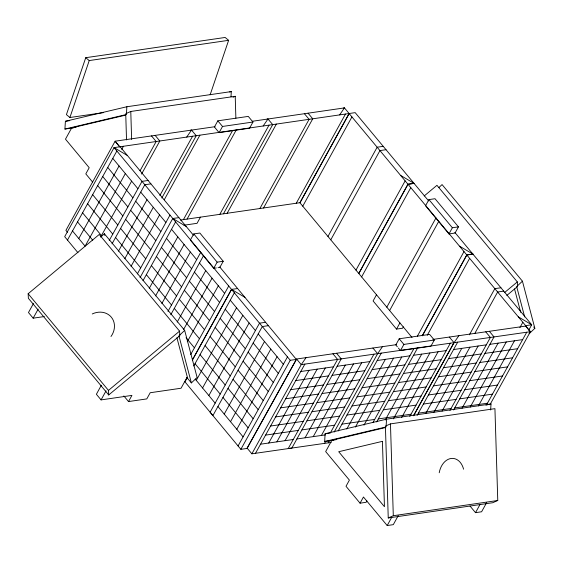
<?xml version="1.0" encoding="UTF-8"?>
<svg xmlns="http://www.w3.org/2000/svg" width="563" height="563" viewBox="0 0 563 563"><rect width="100%" height="100%" fill="white"/><g stroke="black" fill="none" stroke-linecap="round" stroke-linejoin="round"><path stroke-width="0.84" d="M73.633 127.78L64.928 129.047L65.392 121.277L126.865 106.745L231.302 91.586L230.992 96.766M126.865 106.745L126.401 114.514L64.928 129.047M333.289 440.266L324.654 441.526L325.111 433.756L386.535 419.175L491.013 403.938L490.655 409.984M386.535 419.175L386.084 426.944L324.654 441.526M210.14 94.795L228.62 40.325L225.13 37.461L85.738 57.693L66.42 114.634L69.903 117.505L103.669 112.6M69.903 117.505L89.228 60.565L228.62 40.325M125.45 115.176L71.698 127.885L65.477 139.16L89.207 167.718L85.801 173.883L92.543 181.997M33.449 303.527L28.474 312.542L33.161 318.179L44.308 316.554M121.728 149.371L123.424 146.296M33.161 318.179L38.136 309.157M140.053 170.751L156.169 141.538L151.496 135.915M141.566 174.066L159.808 141.003L155.135 135.38M159.885 195.452L192.553 136.253M161.827 198L196.255 135.718L191.519 130.095L115.063 141.207L119.736 146.83M164.255 199.774L199.893 135.19M217.839 120.82L214.433 126.992L219.113 132.629L249.564 128.202L252.963 122.03L248.283 116.4L217.839 120.82L222.519 126.457L252.963 122.03M219.113 132.629L222.519 126.457M183.425 219.619L232.639 130.433M187.064 219.091L236.277 129.905M101.354 385.24L96.379 394.262L101.066 399.899L131.925 395.395L128.526 401.567L123.846 395.93M200.456 217.149L197.057 223.314L184.01 225.214M101.066 399.899L106.034 390.877M219.809 214.341L269.023 125.148M223.448 213.813L272.717 124.62L267.988 118.997L267.115 119.124M227.142 213.271L276.356 124.092M259.888 208.521L309.101 119.335L304.428 113.712M263.526 207.993L312.739 118.807L308.067 113.184M296.272 203.236L345.485 114.05M349.144 113.571L299.966 202.821L412.017 337.455M302.767 206.185L351.938 116.935M327.969 236.467L377.147 147.217L383.22 146.338M330.77 239.831L379.941 150.581L386.021 149.702M355.971 270.113L405.149 180.857M358.772 273.477L407.943 184.221L414.023 183.362M358.814 273.534L407.992 184.291L414.065 183.404M361.615 276.897L410.786 187.655M376.499 294.78L373.093 300.952L396.528 329.102L402.615 328.222L403.368 326.85M428.936 199.598L425.537 205.769L448.964 233.919L455.052 233.04L458.458 226.868L435.023 198.718L428.936 199.598L452.363 227.748L458.458 226.868M386.816 307.18L435.987 217.93M389.617 310.544L438.788 221.294M385.578 427.542L331.874 440.294L325.66 451.575L349.398 480.112L346.006 486.284L360.06 503.181L366.147 502.287L366.907 500.922M396.528 329.102L399.927 322.93M448.964 233.919L452.363 227.748M417.359 336.21L463.989 251.577M422.278 335.724L466.79 254.94L472.871 254.075L454.855 232.42M422.327 335.78L466.833 255.004L472.913 254.124M427.247 335.302L469.633 258.368M360.06 503.181L363.459 497.009L387.196 525.539L393.291 524.653L398.259 515.631M469.401 334.809L494.835 288.643L500.915 287.763M474.75 333.556L497.636 292.014L503.716 291.127M387.196 525.539L391.749 517.27M519.874 327.673L522.837 322.289M528.748 330.157L531.718 324.774L472.195 253.251M469.992 506.024L475.517 512.661L480.07 504.392M486.573 502.752L481.604 511.774L475.517 512.661M396.359 344.662L296.574 359.004L247.192 448.19L251.865 453.813L291.852 448.071L341.227 358.884L336.554 353.261M251.865 453.813L301.247 364.627L306.061 357.639M255.503 453.292L304.879 364.106M268.713 443.025L308.967 370.327M276.89 441.849L317.145 369.152M285.068 440.674L325.323 367.977M305.062 437.803L345.316 365.105M313.239 436.635L353.494 363.93M321.417 435.459L361.671 362.755M332.923 353.782L337.596 359.405L288.214 448.591L324.562 443.37L325.822 441.096M330.432 432.764L373.945 354.183M329.538 440.526L328.201 442.842L324.562 443.37M334.162 432.081L377.646 353.648L382.46 346.66M338.187 430.948L381.278 353.128M346.787 429.02L385.359 359.342M398.393 348.075L400.476 350.58L430.892 346.21L434.305 340.045L429.625 334.408L399.209 338.771L395.789 344.943L397.351 346.822M355.387 427.085L393.544 358.167M400.476 350.58L403.889 344.408L434.305 340.045M363.98 425.149L401.722 356.998M373.002 422.461L413.995 348.427M376.633 421.94L417.626 347.906M385.233 420.012L421.708 354.127M393.41 418.837L429.893 352.952M401.588 417.662L438.07 351.776M409.765 416.486L450.344 343.205M413.538 415.719L453.975 342.684M413.601 415.712L454.045 342.663L458.859 335.682M417.106 415.424L457.677 342.142M425.698 413.495L461.759 348.363M433.876 412.32L469.936 347.188M442.061 411.145L478.121 346.013M449.95 410.483L490.394 337.448L485.721 331.818M453.588 409.963L494.025 336.92L489.353 331.297M462.047 408.274L498.107 343.141M470.225 407.098L506.285 341.966M478.409 405.923L514.469 340.791M486.587 404.748L526.743 332.226M489.937 404.741L530.374 331.706L525.701 326.076M428.626 200.9L355.176 112.642L114.078 147.626L64.675 236.671L77.954 252.696M67.476 240.042L116.872 150.997M78.792 238.557L119.067 165.972M125.352 173.566L85.083 246.151L72.507 230.971M100.601 237.107L131.643 181.159M109.236 240.471L142.024 181.363L148.097 180.484M112.03 243.842L144.825 184.741L150.898 183.862M118.49 251.126L147.013 199.717M124.775 258.72L153.305 207.304M131.066 266.313L159.589 214.897M137.351 273.907L169.977 215.108M140.032 277.636L172.771 218.479L178.893 217.649M142.995 280.698L175.614 221.899M149.286 288.291L177.809 236.875M155.571 295.885L184.094 244.469M218.078 267.671L219.816 267.425L223.237 261.26L199.851 233.033L193.763 233.912L190.343 240.07L213.729 268.305L216.34 267.925M161.862 303.478L190.385 252.062M167.978 311.374L200.773 252.266M170.772 314.745L203.567 255.644M177.232 322.029L205.755 270.62M213.729 268.305L217.149 262.14L223.237 261.26M183.517 329.622L212.047 278.206M187.289 341.755L218.331 285.8M190.646 354.634L228.719 286.011M192.335 360.003L231.513 289.382L237.635 288.552L296.37 359.454L246.932 448.451L240.858 449.33L210.112 412.215L259.515 323.169L265.588 322.296M192.384 360.06L231.562 289.431L244.933 297.363M187.479 377.309L184.96 381.848L212.905 415.585L262.309 326.547L268.382 325.667M193.771 365.971L234.356 292.809M196.283 380.37L236.551 307.778M202.567 387.956L242.843 315.371M208.859 395.55L249.127 322.965M224.229 414.108L264.497 341.523M230.52 421.701L270.789 349.109M236.805 429.287L277.073 356.703M238.058 445.952L287.461 356.914M240.858 449.33L290.255 360.285L296.37 359.454M186.698 137.098L191.519 130.095L215.038 126.689M263.16 125.999L267.988 118.997M339.63 114.901L344.45 107.899L349.123 113.522L299.91 202.708L180.456 220.056M438.866 187.599L442.061 184.58L522.429 281.176L534.85 328.328L529.1 333.76M522.429 281.176L516.679 286.609L524.667 316.92M101.15 236.749L104.345 233.722L184.671 330.39L197.12 377.477L191.378 382.91L186.881 377.506M184.671 330.39L178.928 335.829L191.378 382.91M28.15 293.738L99.243 234.468L179.569 331.135L179.801 335.703L108.708 394.966L28.382 298.299L28.15 293.738L108.476 390.398L108.708 394.966M108.476 390.398L179.569 331.135M424.22 195.945L436.958 185.318L517.327 281.915L517.559 286.483L506.827 295.434M504.582 292.535L517.327 281.915M390.462 423.89L385.409 426.135L388.245 517.96L492.716 502.724L497.769 500.486L494.933 408.661L390.462 423.89L393.298 515.722L388.245 517.96M235.876 118.174L235.221 96.308L130.785 111.467L125.732 113.705L126.52 139.941M233.054 97.265L235.221 96.308M485.89 405.156L491.013 403.938M229.591 91.987L231.302 91.586M190.646 130.222L191.519 130.095M343.578 108.026L344.45 107.899L252.28 121.277M128.526 401.567L146.795 398.9L150.201 392.735L181.061 388.231L187.282 376.957L176.902 337.716M325.111 433.756L330.291 433.003M331.874 440.294L336.224 439.661M393.298 515.722L497.769 500.486M65.392 121.277L69.742 120.644M71.698 127.885L76.047 127.252M296.574 359.004L301.247 364.627L302.12 364.5M378.519 353.522L377.646 353.648L372.903 348.04M454.911 342.543L301.247 364.627M328.264 442.835L331.171 442.412M432.848 339.419L525.751 326.068L530.423 331.698L454.045 342.663L449.302 337.061M300.783 371.503L333.5 366.802M337.131 366.281L369.849 361.58M377.182 360.517L409.899 355.823M413.531 355.295L446.248 350.601M453.581 349.539L486.298 344.837M489.93 344.317L522.647 339.623M295.751 380.588L328.468 375.887M332.1 375.366L364.817 370.665M372.15 369.61L404.867 364.908M408.499 364.388L441.216 359.687M448.549 358.624L481.266 353.93M484.898 353.409L517.615 348.708M290.726 389.673L323.436 384.979M327.075 384.452L359.785 379.758M367.118 378.695L399.836 373.994M403.467 373.473L436.184 368.772M443.517 367.716L476.235 363.015M479.866 362.495L512.583 357.794M285.694 398.766L318.405 394.065M322.043 393.544L354.753 388.843M362.086 387.78L394.804 383.086M398.435 382.558L431.152 377.864M438.486 376.802L471.203 372.101M474.834 371.58L507.552 366.879M280.663 407.851L313.373 403.15M317.011 402.629L349.722 397.928M357.055 396.873L389.772 392.172M393.403 391.651L426.121 386.95M433.454 385.887L466.171 381.193M469.802 380.665L502.52 375.971M275.631 416.937L308.341 412.243M311.979 411.715L344.69 407.021M352.023 405.958L384.74 401.257M388.371 400.736L421.089 396.035M428.422 394.98L461.139 390.279M464.771 389.758L497.488 385.057M423.39 404.065L456.107 399.364M459.739 398.843L492.456 394.142M270.599 426.029L303.309 421.328M306.948 420.807L339.658 416.106M346.991 415.044L379.708 410.35M383.34 409.822L416.057 405.128M265.567 435.115L298.277 430.413M301.916 429.893L334.626 425.192M341.959 424.136L374.676 419.435M378.308 418.914L411.025 414.213M418.358 413.151L451.076 408.456M454.707 407.929L487.424 403.235M260.535 444.2L293.246 439.506M296.884 438.978L325.505 434.868M400.638 175.445L414.023 183.341M459.485 246.158L472.871 254.054M518.333 316.87L531.718 324.774L525.638 325.653L349.102 113.529M290.297 360.334L114.078 147.626L127.449 155.55M186.191 226.453L172.82 218.528L173.495 219.338M85.738 57.693L89.228 60.565M533.724 326.976L534.85 328.328M399.209 338.771L403.889 344.408M119.785 146.823L115.112 141.2L65.899 230.387L67.461 232.259M114.078 147.626L114.746 148.435M231.562 289.431L232.237 290.241M193.763 233.912L217.149 262.14M120.151 146.746L193.461 235.228M219.697 266.911L237.628 288.552M112.776 158.379L137.928 188.746M140.722 192.124L165.881 222.491M171.518 229.289L196.67 259.649M199.471 263.027L224.623 293.393M230.26 300.192L255.419 330.558M258.213 333.929L283.365 364.296M107.744 167.457L132.896 197.824M135.69 201.195L160.842 231.562M166.486 238.36L191.638 268.727M194.432 272.098L219.591 302.465M225.228 309.263L250.38 339.63M253.174 343.001L278.333 373.368M102.712 176.529L127.864 206.895M130.658 210.266L155.81 240.633M161.454 247.431L186.606 277.798M189.4 281.169L214.552 311.536M220.196 318.334L245.348 348.701M248.142 352.079L273.294 382.439M156.415 256.503L181.575 286.87M184.368 290.248L209.52 320.614M215.165 327.406L240.317 357.772M243.11 361.15L268.262 391.517M97.673 185.6L122.833 215.967M125.626 219.345L150.778 249.705M92.642 194.678L117.794 225.038M120.588 228.416L145.747 258.783M151.384 265.581L176.536 295.948M179.337 299.319L204.489 329.686M210.126 336.484L235.285 366.851M238.079 370.222L263.231 400.589M87.61 203.75L112.762 234.117M115.556 237.487L140.708 267.854M146.352 274.653L171.504 305.019M174.298 308.39L199.45 338.757M205.094 345.555L230.246 375.922M233.04 379.293L258.199 409.66M82.571 212.821L101.439 235.594M186.036 337.709L194.418 347.828M200.062 354.627L225.214 384.993M228.008 388.371L253.16 418.738M77.539 221.892L92.74 240.239M195.03 363.705L220.182 394.065M222.976 397.443L248.128 427.81M195.234 379.103L215.143 403.143M217.944 406.514L243.096 436.881M104.345 233.722L104.788 235.404M514.533 288.939L520.698 312.345M130.785 111.467L131.629 139.455M439.217 472.765A17.502 12.646 -84.4 0 1 451.012 458.486A17.502 12.646 -84.4 0 1 463.581 469.211M92.255 313.957A17.502 15.264 -40.1 0 1 111.305 317.159A17.502 15.264 -40.1 0 1 110.988 336.498M382.425 441.343L338.708 451.723L384.445 506.7L382.425 441.343"/></g></svg>
